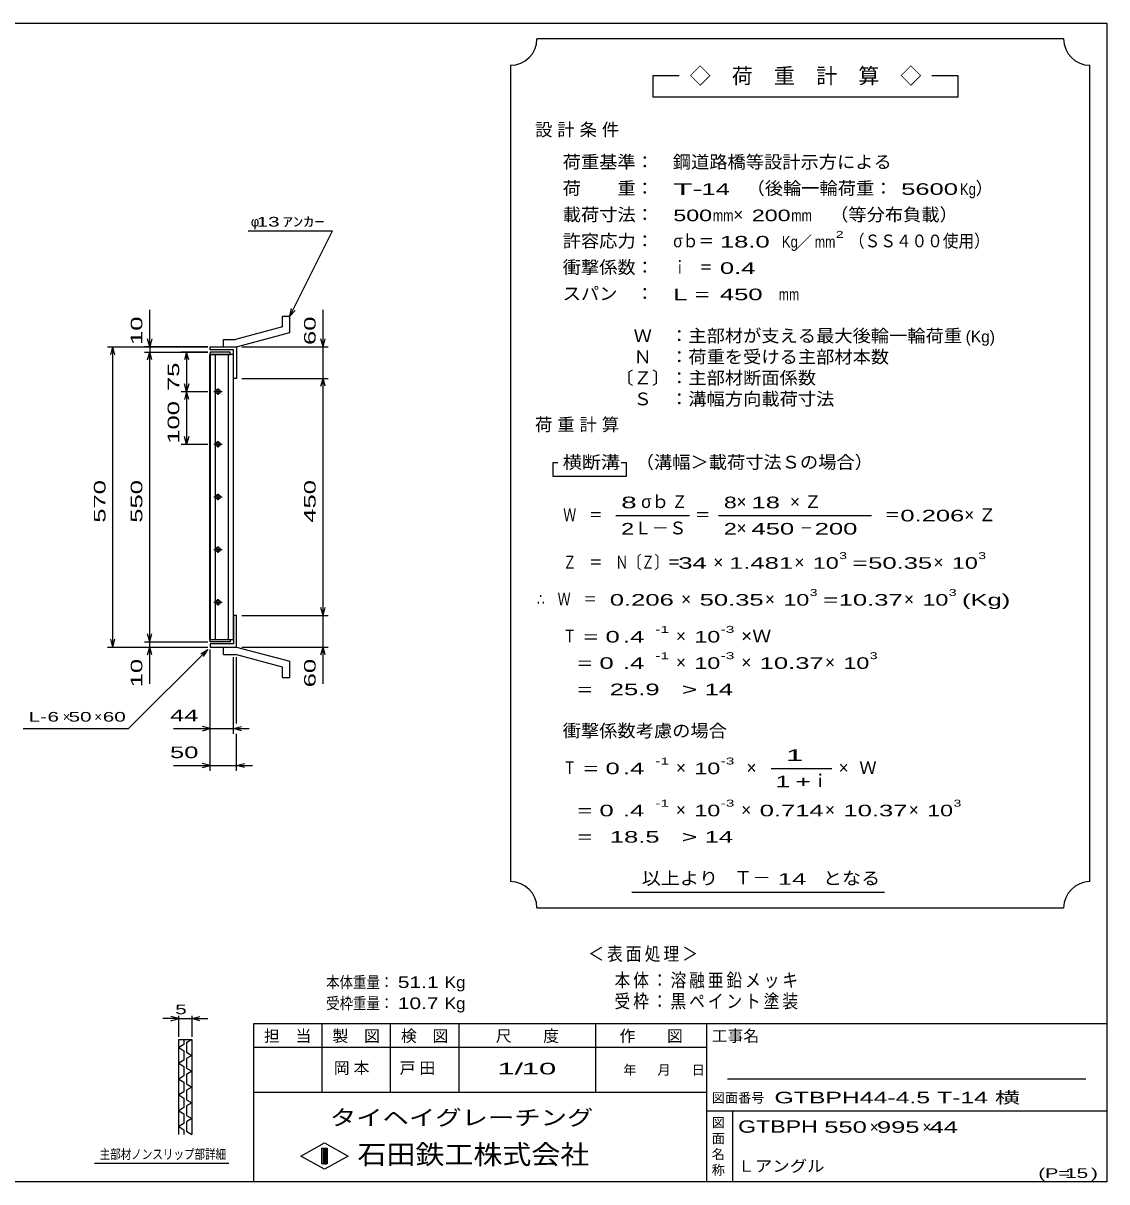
# Model space of a CAD drawing. Units: millimetres, scale not verified. Extents: x -1820 to 1731, y -1282 to 1054.
# Drawn here: x -326 to 1731, y -1146 to 1054 of the extents above; entities that cross this region are included whole.
import ezdxf
from ezdxf.enums import TextEntityAlignment as Align

# ---------------------------------------------------------------- set-up
doc = ezdxf.new("R2010")
doc.units = ezdxf.units.MM
doc.header["$LTSCALE"] = 10
for name, color, linetype, lineweight in [('0_2', 150, 'Continuous', 25), ('16', 3, 'Continuous', 25), ('19', 6, 'Continuous', 25), ('22', 4, 'Continuous', 25), ('24', 2, 'Continuous', 25), ('32', 4, 'Continuous', 25)]:
    doc.layers.add(name, color=color, linetype=linetype, lineweight=lineweight)
doc.styles.add('ベクトル', font='')
doc.styles.get('ベクトル').set_extended_font_data('ベクトル')

msp = doc.modelspace()

# ---------------------------------------------------------------- linework, layer by layer
at = {"layer": '0_2'}
for p, q in [((-1729, 1053.5), (1731, 1053.5)), ((1731, 1053.5), (1731, -1146.5)), ((1731, -846.5), (111, -846.5)), ((111, -846.5), (111, -1146.5)), ((241, -846.5), (241, -976.5)), ((371, -976.5), (371, -846.5)), ((501, -846.5), (501, -976.5)), ((761, -976.5), (761, -846.5)), ((971, -846.5), (971, -1146.5)), ((971, -891.5), (111, -891.5)), ((1691, -951.5), (1011, -951.5)), ((111, -976.5), (971, -976.5)), ((971, -1011.5), (1731, -1011.5)), ((1021, -1146.5), (1021, -1011.5)), ((201, -1097.5), (246, -1072.5)), ((246, -1072.5), (291, -1097.5)), ((246, -1122.5), (201, -1097.5)), ((241, -1082.5), (251, -1082.5)), ((241, -1112.5), (241, -1082.5)), ((241, -1082.5), (243, -1082.5)), ((243, -1082.5), (243, -1112.5)), ((245, -1112.5), (245, -1082.5)), ((245, -1082.5), (247, -1082.5)), ((291, -1097.5), (246, -1122.5)), ((247, -1082.5), (247, -1112.5)), ((249, -1112.5), (249, -1082.5)), ((249, -1082.5), (251, -1082.5)), ((251, -1082.5), (251, -1112.5)), ((251, -1082.5), (251, -1112.5)), ((251, -1112.5), (241, -1112.5)), ((243, -1112.5), (245, -1112.5)), ((247, -1112.5), (249, -1112.5)), ((1731, -1146.5), (-1729, -1146.5))]:
    msp.add_line(p, q, dxfattribs=at)
at = {"layer": '16'}
for p, q in [((28.3, -116.5), (28.3, 424.5)), ((28.3, 424.5), (29, 424.5)), ((67, 429), (29, 429)), ((29, 429), (29, 424.5)), ((29, 424.5), (67, 424.5)), ((29, 424.5), (29, -116.5)), ((73, 424.5), (29, 424.5)), ((38.5, 424.5), (38.5, -116.5)), ((63.5, -116.5), (63.5, 424.5)), ((67, 424.5), (67, 429)), ((73, -116.5), (73, 424.5)), ((35.5, 354), (51.5, 354)), ((45.5, 357), (41.5, 357)), ((43.5, 360), (43.5, 348)), ((41.5, 351), (45.5, 351)), ((35.5, 254), (51.5, 254)), ((45.5, 257), (41.5, 257)), ((41.5, 251), (45.5, 251)), ((43.5, 260), (43.5, 248)), ((35.5, 154), (51.5, 154)), ((45.5, 157), (41.5, 157)), ((43.5, 160), (43.5, 148)), ((41.5, 151), (45.5, 151)), ((35.5, 54), (51.5, 54)), ((45.5, 57), (41.5, 57)), ((41.5, 51), (45.5, 51)), ((43.5, 60), (43.5, 48)), ((45.5, -43), (41.5, -43)), ((43.5, -40), (43.5, -52)), ((35.5, -46), (51.5, -46)), ((41.5, -49), (45.5, -49)), ((29, -116.5), (28.3, -116.5)), ((29, -116.5), (67, -116.5)), ((29, -121), (29, -116.5)), ((29, -116.5), (73, -116.5)), ((67, -121), (29, -121)), ((67, -116.5), (67, -121))]:
    msp.add_line(p, q, dxfattribs=at)
for centre, radius, start, end in [((41.5, 354), 3, 90, 270), ((43.5, 354), 4, 46.6, 133.4), ((45.5, 354), 3, 270, 90), ((43.5, 354), 4, 226.6, 313.4), ((41.5, 254), 3, 90, 270), ((43.5, 254), 4, 46.6, 133.4), ((43.5, 254), 4, 226.6, 313.4), ((45.5, 254), 3, 270, 90), ((41.5, 154), 3, 90, 270), ((43.5, 154), 4, 46.6, 133.4), ((45.5, 154), 3, 270, 90), ((43.5, 154), 4, 226.6, 313.4), ((41.5, 54), 3, 90, 270), ((43.5, 54), 4, 46.6, 133.4), ((43.5, 54), 4, 226.6, 313.4), ((45.5, 54), 3, 270, 90), ((41.5, -46), 3, 90, 270), ((43.5, -46), 4, 46.6, 133.4), ((45.5, -46), 3, 270, 90), ((43.5, -46), 4, 226.6, 313.4)]:
    msp.add_arc(centre, radius, start, end, dxfattribs=at)
at = {"layer": '19'}
for p, q in [((166, 497), (180, 497)), ((166, 477), (166, 497)), ((180, 466), (180, 497)), ((166, 477), (77, 453)), ((79, 439), (180, 466)), ((54, 453), (77, 453)), ((54, 439), (54, 453)), ((29, 433), (29, 439)), ((29, 439), (78, 439)), ((73, 433), (29, 433)), ((54, 439), (79, 439)), ((73, 379), (73, 433)), ((78, 439), (79, 438)), ((79, 438), (79, 379)), ((79, 379), (73, 379)), ((79, -71), (73, -71)), ((73, -71), (73, -125)), ((79, -130), (79, -71)), ((29, -125), (29, -131)), ((73, -125), (29, -125)), ((29, -131), (78, -131)), ((54, -131), (79, -131)), ((54, -145), (54, -131)), ((78, -131), (79, -130)), ((79, -131), (180, -158)), ((54, -145), (77, -145)), ((166, -169), (77, -145)), ((166, -189), (166, -169)), ((180, -189), (180, -158)), ((166, -189), (180, -189))]:
    msp.add_line(p, q, dxfattribs=at)
at = {"layer": '22'}
for p, q in [((101, 659), (261, 659)), ((180, 497), (261, 659)), ((-86, 439), (-86, 509)), ((180, 497), (183, 511.6)), ((180, 497), (190, 508)), ((243, 439), (243, 509)), ((-86, 439), (-90, 454)), ((-82, 454), (-86, 439)), ((243, 439), (239, 454)), ((243, 439), (247, 454)), ((-166, 439), (24, 439)), ((-160, 424), (-156, 439)), ((-152, 424), (-156, 439)), ((-156, -131), (-156, 439)), ((24, 439), (-96, 439)), ((-96, 429), (24, 429)), ((-90, 414), (-86, 429)), ((-86, 439), (-86, 429)), ((-82, 414), (-86, 429)), ((-86, -121), (-86, 429)), ((24, 429), (-26, 429)), ((-16, 429), (-20, 414)), ((-12, 414), (-16, 429)), ((-16, 429), (-16, 354)), ((89, 439), (253, 439)), ((243, 379), (243, 439)), ((89, 379), (253, 379)), ((239, 364), (243, 379)), ((247, 364), (243, 379)), ((243, -71), (243, 379)), ((-26, 354), (24, 354)), ((-16, 354), (-20, 369)), ((-16, 354), (-20, 339)), ((-12, 369), (-16, 354)), ((-12, 339), (-16, 354)), ((-16, 354), (-16, 254)), ((-16, 254), (-20, 269)), ((-12, 269), (-16, 254)), ((-26, 254), (24, 254)), ((243, -71), (239, -56)), ((243, -71), (247, -56)), ((89, -71), (253, -71)), ((243, -131), (243, -71)), ((-86, -121), (-90, -106)), ((-86, -121), (-82, -106)), ((-166, -131), (24, -131)), ((-156, -131), (-160, -116)), ((-156, -131), (-152, -116)), ((-96, -121), (24, -121)), ((-96, -131), (24, -131)), ((-90, -146), (-86, -131)), ((-86, -131), (-86, -121)), ((-82, -146), (-86, -131)), ((-86, -201), (-86, -131)), ((89, -131), (253, -131)), ((239, -146), (243, -131)), ((247, -146), (243, -131)), ((243, -201), (243, -131)), ((-126, -286), (24, -136)), ((11, -144), (24, -136)), ((16, -149), (24, -136)), ((29, -296), (29, -136)), ((29, -366), (29, -136)), ((73, -296), (73, -150)), ((79, -276), (79, -150)), ((-326, -286), (-126, -286)), ((-41, -286), (29, -286)), ((29, -286), (14, -282)), ((14, -290), (29, -286)), ((29, -286), (73, -286)), ((73, -286), (88, -282)), ((88, -290), (73, -286)), ((73, -286), (103, -286)), ((79, -366), (79, -296)), ((29, -356), (14, -352)), ((79, -356), (94, -352)), ((-41, -356), (29, -356)), ((14, -360), (29, -356)), ((29, -356), (79, -356)), ((94, -360), (79, -356)), ((79, -356), (109, -356))]:
    msp.add_line(p, q, dxfattribs=at)
at = {"layer": '24', "color": 4}
for p, q in [((1649, 1023.5), (649, 1023.5)), ((599, 973.5), (599, -576.5)), ((1699, -576.5), (1699, 973.5)), ((919, 953.5), (869, 953.5)), ((869, 953.5), (869, 913.5)), ((1449, 953.5), (1399, 953.5)), ((1449, 913.5), (1449, 953.5)), ((869, 913.5), (1449, 913.5)), ((689, 218.5), (679, 218.5)), ((679, 218.5), (679, 193.5)), ((819, 218.5), (809, 218.5)), ((819, 193.5), (819, 218.5)), ((679, 193.5), (819, 193.5)), ((799, 118.5), (939, 118.5)), ((994, 118.5), (1284, 118.5)), ((1094, -361.5), (1209, -361.5)), ((829, -596.5), (1309, -596.5)), ((649, -626.5), (1649, -626.5))]:
    msp.add_line(p, q, dxfattribs=at)
for centre, start, end in [((599, 1023.5), 270, 0), ((1699, 1023.5), 180, 270), ((599, -626.5), 0, 90), ((1699, -626.5), 90, 180)]:
    msp.add_arc(centre, 50, start, end, dxfattribs=at)
at = {"layer": '32'}
for p, q in [((-31, -836.5), (-46, -832.5)), ((-31, -871.5), (-31, -831.5)), ((-6, -831.5), (-6, -871.5)), ((-6, -836.5), (9, -832.5)), ((-31, -836.5), (-61, -836.5)), ((-46, -840.5), (-31, -836.5)), ((-31, -836.5), (-6, -836.5)), ((9, -840.5), (-6, -836.5)), ((-6, -836.5), (24, -836.5)), ((-31, -876.5), (-6, -876.5)), ((-31, -1056.5), (-31, -876.5)), ((-21, -876.5), (-21, -885.5)), ((-6, -876.5), (-16, -882.5)), ((-6, -876.5), (-6, -1056.5)), ((-21, -885.5), (-31, -891.5)), ((-31, -891.5), (-21, -897.5)), ((-21, -897.5), (-21, -915.5)), ((-16, -882.5), (-16, -900.5)), ((-16, -900.5), (-6, -906.5)), ((-21, -915.5), (-31, -921.5)), ((-31, -921.5), (-21, -927.5)), ((-6, -906.5), (-16, -912.5)), ((-16, -912.5), (-16, -930.5)), ((-21, -945.5), (-31, -951.5)), ((-21, -927.5), (-21, -945.5)), ((-16, -930.5), (-6, -936.5)), ((-6, -936.5), (-16, -942.5)), ((-16, -942.5), (-16, -960.5)), ((-31, -951.5), (-21, -957.5)), ((-21, -957.5), (-21, -975.5)), ((-16, -960.5), (-6, -966.5)), ((-6, -966.5), (-16, -972.5)), ((-21, -975.5), (-31, -981.5)), ((-31, -981.5), (-21, -987.5)), ((-21, -987.5), (-21, -1005.5)), ((-16, -972.5), (-16, -990.5)), ((-21, -1005.5), (-31, -1011.5)), ((-31, -1011.5), (-21, -1017.5)), ((-16, -990.5), (-6, -996.5)), ((-6, -996.5), (-16, -1002.5)), ((-16, -1002.5), (-16, -1020.5)), ((-21, -1017.5), (-21, -1035.5)), ((-16, -1020.5), (-6, -1026.5)), ((-6, -1026.5), (-16, -1032.5)), ((-16, -1032.5), (-16, -1050.5)), ((-21, -1035.5), (-31, -1041.5)), ((-31, -1041.5), (-21, -1047.5)), ((-21, -1047.5), (-21, -1056.5)), ((-16, -1050.5), (-6, -1056.5)), ((64, -1111.5), (-191, -1111.5))]:
    msp.add_line(p, q, dxfattribs=at)

# ---------------------------------------------------------------- texts
at = {"layer": '0_2', "style": 'ベクトル'}
for s, height, p in [('担\u3000当', 21.99, (131, -869.5)), ('製\u3000図', 21.99, (261, -869.5)), ('検\u3000図', 21.99, (391, -869.5)), ('尺\u3000\u3000度', 21.99, (571, -869.5)), ('作\u3000\u3000図', 21.99, (806, -869.5)), ('工事名', 21.99, (981, -869.5)), ('年', 18.3, (813, -934)), ('月', 18.3, (878, -934)), ('日', 18.3, (943, -934)), ('図面番号', 18.33, (981, -987)), ('図', 18.3, (981, -1034)), ('面', 18.3, (981, -1064)), ('名', 18.3, (981, -1094)), ('称', 18.3, (981, -1124))]:
    msp.add_text(s, height=height, dxfattribs=at).set_placement(p, align=Align.MIDDLE_LEFT)
at = {"layer": '0_2', "color": 222, "style": 'ベクトル'}
for s, height, width, p in [('タイヘイグレーチング', 29.33, 1.25, (256, -1024.5)), ('石田鉄工株式会社', 36.66, 1.1, (308.5, -1094.5))]:
    msp.add_text(s, height=height, dxfattribs=dict(at, width=width)).set_placement(p, align=Align.MIDDLE_LEFT)
at = {"layer": '22', "color": 2, "style": 'ベクトル'}
for s, height, width, p in [(' 13 ', 18.33, 1.6, (106, 676.5)), ('ｱﾝｶｰ', 18.33, 1.6, (166, 676.5)), ('L-', 18.33, 1.6, (-316, -263.5)), (' 6 ', 18.33, 1.6, (-291, -263.5)), (' 50 ', 18.33, 1.6, (-251, -263.5)), (' 60 ', 18.33, 1.6, (-186, -263.5)), (' 44 ', 21.99, 1.65, (-61, -261)), (' 50 ', 21.99, 1.65, (-61, -331)), ('本体重量：', 21.99, 0.85, (249, -767.5)), (' 51.1', 21.99, 1.35, (374, -767.5)), ('Kg', 21.99, 1.1, (474, -767.5)), ('受枠重量：', 21.99, 0.85, (249, -807.5)), (' 10.7', 21.99, 1.35, (374, -807.5)), ('Kg', 21.99, 1.1, (474, -807.5)), ('1/', 21.99, 2, (574, -931.5)), (' 10 ', 21.99, 2, (604, -931.5)), ('GTBPH44-4.5 T-14 横       ', 21.99, 1.6, (1100, -986.5)), ('GTBPH', 23.46, 1.4, (1031, -1041.5)), (' 550 ', 21.99, 1.65, (1181, -1042.5)), (' 995 ', 21.99, 1.65, (1281, -1042.5)), (' 44 ', 21.99, 1.65, (1381, -1042.5)), ('Ｌアングル', 21.99, 1.1, (1030, -1116.5)), ('(P=', 18.33, 1.55, (1601, -1130)), (' 15 ', 18.33, 1.6, (1641, -1130)), (')', 18.3, 1.6, (1701, -1130))]:
    msp.add_text(s, height=height, dxfattribs=dict(at, width=width)).set_placement(p, align=Align.MIDDLE_LEFT)
for s, height, p in [('φ', 18.3, (106, 676.5)), ('×', 18.3, (-251, -263.5)), ('×', 18.3, (-191, -263.5)), ('×', 22, (1281, -1042.5)), ('×', 22, (1381, -1042.5))]:
    msp.add_text(s, height=height, dxfattribs=at).set_placement(p, align=Align.MIDDLE_LEFT)
at = {"layer": '22', "color": 2, "style": 'ベクトル', "width": 1.65}
for s, p in [(' 10 ', (-111, 429)), (' 60 ', (218, 429)), (' 75 ', (-41, 341.5)), (' 100 ', (-41, 241.5)), (' 570 ', (-181, 91.5)), (' 550 ', (-111, 91.5)), (' 450 ', (218, 91.5)), (' 10 ', (-111, -221)), (' 60 ', (218, -221))]:
    msp.add_text(s, height=21.99, rotation=90, dxfattribs=at).set_placement(p, align=Align.MIDDLE_LEFT)
at = {"layer": '22', "color": 2, "attachment_point": 4, "style": 'ベクトル'}
for s, insert, char_height in [('\\T1.2;\\W0.85;＜表面処理＞', (746.5, -715), 25.66), ('\\T1.19;\\W0.85;本体：溶融亜鉛メッキ', (796.5, -765), 25.66), ('\\T1.19;\\W0.85;受枠：黒ペイント塗装', (796.5, -805), 25.66), ('\\T1.25;岡本\u3000', (263.5, -931.5), 21.99), ('\\T1.25;戸田\u3000', (388.5, -931.5), 21.99)]:
    msp.add_mtext(s, dxfattribs=dict(at, insert=insert, char_height=char_height))
at = {"layer": '24', "style": 'ベクトル'}
for s, height, p in [('◇\u3000荷\u3000重\u3000計\u3000算\u3000◇', 29.33, (939, 953.5)), ('）', 24.2, (1482, 740)), ('×', 24.2, (1022, 690)), ('／', 22, (1141.5, 638.5)), ('(Kg)', 21.99, (1463, 458.5)), ('σｂ', 24.19, (847, 145)), ('×', 24.2, (1028, 145)), ('Ｌ－Ｓ', 24.19, (834, 95)), ('×', 24.2, (1028, 95)), ('×', 24.2, (984, 30)), ('×', 24.2, (1138, 30)), ('×', 24.2, (1402, 30)), ('×', 24.2, (923, -40)), ('×', 24.2, (1082, -40)), ('×', 24.2, (1346, -40)), ('×', 24.2, (913, -110)), ('×', 24.2, (913, -160)), ('×', 24.2, (1037, -160)), ('×', 24.2, (1196, -160)), ('Ｗ', 24.2, (1261, -360)), ('×', 24.2, (913, -360)), ('×', 24.2, (1047, -360)), ('ｉ', 24.2, (1170.5, -385)), ('×', 24.2, (1222, -360)), ('×', 24.2, (913, -440)), ('×', 24.2, (1037, -440)), ('×', 24.2, (1196, -440)), ('×', 24.2, (1355, -440)), ('Ｔ－', 25.66, (1023, -569))]:
    msp.add_text(s, height=height, dxfattribs=at).set_placement(p, align=Align.MIDDLE_LEFT)
for s, height, width, p in [('荷重基準：\u3000', 24.19, 1.05, (698, 790)), ('鋼道路橋等設計示方による', 24.19, 1.05, (907, 790)), ('荷\u3000\u3000重：\u3000', 24.19, 1.05, (698, 740)), ('T-', 21.99, 2, (908, 738.5)), (' 14 ', 21.99, 1.65, (948, 738.5)), ('（後輪一輪荷重：', 24.19, 1.05, (1047, 740)), (' 5600', 21.99, 1.65, (1327, 738.5)), ('Kg', 21.99, 0.85, (1452, 738.5)), ('載荷寸法：\u3000', 24.19, 1.05, (698, 690)), ('\u3000（等分布負載）', 24.19, 1.05, (1171, 690)), ('500', 21.99, 1.5, (908, 688.5)), ('mm', 21.99, 0.8, (983, 688.5)), ('200', 21.99, 1.5, (1057, 688.5)), ('mm', 21.99, 0.8, (1132, 688.5)), ('許容応力：\u3000', 24.19, 1.05, (698, 640)), ('σｂ＝', 24.19, 0.9, (908, 640)), (' 18.0', 21.99, 1.65, (983, 638.5)), ('Kg', 21.99, 0.85, (1114, 638.5)), ('mm', 21.99, 0.8, (1176.5, 638.5)), ('2', 13.2, 1.5, (1216.5, 652.5)), ('（ＳＳ４００使用）', 24.19, 0.9, (1241.5, 640)), ('衝撃係数：\u3000', 24.19, 1.05, (698, 590)), ('ｉ\u3000＝', 24.19, 0.75, (908, 590)), (' 0.4', 21.99, 1.65, (983, 588.5)), ('スパン\u3000：\u3000', 24.19, 1.05, (698, 540)), ('L =', 21.99, 1.65, (908, 538.5)), (' 450 ', 21.99, 1.65, (983, 538.5)), ('mm', 21.99, 0.8, (1108, 538.5)), ('\u3000Ｗ\u3000：主部材が支える最大後輪一輪荷重', 24.19, 1.05, (798, 460)), ('\u3000Ｎ\u3000：荷重を受ける主部材本数', 24.19, 1.05, (798, 420)), ('〔Ｚ〕：主部材断面係数', 24.19, 1.05, (798, 380)), ('\u3000Ｓ\u3000：溝幅方向載荷寸法', 24.19, 1.05, (798, 340)), ('横断溝', 24.19, 1.1, (698, 220)), ('\u3000（溝幅＞載荷寸法Ｓの場合）', 24.19, 1.05, (802, 220)), ('8', 22, 1.8, (809, 143.5)), ('Ｚ', 24.2, 0.9, (905, 145)), ('8', 22, 1.5, (1004, 143.5)), (' 18 ', 21.99, 1.65, (1043, 143.5)), ('Ｗ\u3000＝', 24.19, 0.75, (699, 120)), ('＝', 24.2, 0.9, (949, 120)), ('＝', 24.2, 0.9, (1309, 120)), ('0.206', 21.99, 1.65, (1339, 118.5)), ('2', 22, 1.5, (809, 93.5)), ('2', 22, 1.5, (1004, 93.5)), (' 450 ', 21.99, 1.65, (1043, 93.5)), ('－', 24.2, 0.75, (1148, 95)), (' 200 ', 21.99, 1.65, (1163, 93.5)), ('Ｚ\u3000＝\u3000Ｎ〔Ｚ〕＝', 24.19, 0.75, (699, 30)), ('3', 13.2, 1.5, (1223, 42.5)), ('3', 13.2, 1.5, (1487, 42.5)), (' 34 ', 21.99, 1.65, (904, 28.5)), ('1.481', 21.99, 1.65, (1014, 28.5)), ('10', 21.99, 1.5, (1173, 28.5)), ('=', 22, 1.7, (1248, 28.5)), ('50.35', 21.99, 1.65, (1278, 28.5)), ('10', 21.99, 1.5, (1437, 28.5)), ('3', 13.2, 1.5, (1167, -27.5)), ('3', 13.2, 1.5, (1431, -27.5)), ('∴\u3000Ｗ\u3000＝', 24.19, 0.75, (649, -40)), (' 0.206', 21.99, 1.65, (774, -41.5)), ('50.35', 21.99, 1.65, (958, -41.5)), ('10', 21.99, 1.5, (1117, -41.5)), ('=', 22, 1.7, (1192, -41.5)), ('10.37', 21.99, 1.65, (1222, -41.5)), ('10', 21.99, 1.5, (1381, -41.5)), ('(Kg)', 21.99, 1.65, (1456, -41.5)), ('Ｔ', 24.2, 0.75, (699, -110)), (' = 0', 21.99, 1.65, (724, -111.5)), (' .4 ', 21.99, 1.65, (799, -111.5)), ('-1', 13.2, 1.65, (874, -97.5)), ('10', 21.99, 1.5, (948, -111.5)), ('-3', 13.2, 1.65, (998, -97.5)), ('×Ｗ', 24.19, 1.1, (1037, -110)), ('  = 0', 21.99, 1.65, (699, -161.5)), (' .4 ', 21.99, 1.65, (799, -161.5)), ('-1', 13.2, 1.65, (874, -147.5)), ('10', 21.99, 1.5, (948, -161.5)), ('-3', 13.2, 1.65, (998, -147.5)), ('10.37', 21.99, 1.65, (1072, -161.5)), ('10', 21.99, 1.5, (1231, -161.5)), ('3', 13.2, 1.5, (1281, -147.5)), ('  =', 21.99, 1.65, (699, -211.5)), (' 25.9', 21.99, 1.65, (774, -211.5)), ('>', 22, 1.7, (924, -211.5)), (' 14 ', 21.99, 1.65, (954, -211.5)), ('衝撃係数考慮の場合', 24.19, 1.05, (698, -290)), ('Ｔ', 24.2, 0.75, (699, -360)), (' = 0', 21.99, 1.65, (724, -361.5)), (' .4 ', 21.99, 1.65, (799, -361.5)), ('-1', 13.2, 1.65, (874, -347.5)), ('10', 21.99, 1.5, (948, -361.5)), ('-3', 13.2, 1.65, (998, -347.5)), ('  = 0', 21.99, 1.65, (699, -441.5)), (' .4 ', 21.99, 1.65, (799, -441.5)), ('-1', 13.2, 1.65, (874, -427.5)), ('10', 21.99, 1.5, (948, -441.5)), ('-3', 13.2, 1.65, (998, -427.5)), ('0.714', 21.99, 1.65, (1072, -441.5)), ('10.37', 21.99, 1.65, (1231, -441.5)), ('10', 21.99, 1.5, (1390, -441.5)), ('3', 13.2, 1.5, (1440, -427.5)), (' 18.5', 21.99, 1.65, (774, -491.5)), ('>', 22, 1.7, (924, -491.5)), (' 14 ', 21.99, 1.65, (954, -491.5)), ('  =', 21.99, 1.65, (699, -491.5)), ('以上より\u3000', 24.19, 1.1, (848, -570)), (' 14 ', 21.99, 1.65, (1093, -571.5)), ('となる', 24.19, 1.1, (1192, -570))]:
    msp.add_text(s, height=height, dxfattribs=dict(at, width=width)).set_placement(p, align=Align.MIDDLE_LEFT)
at = {"layer": '24', "attachment_point": 4, "style": 'ベクトル'}
for s, insert, char_height in [('\\T1.28;設計条件', (645.5, 850), 24.19), ('\\T1.28;荷重計算', (645.5, 290), 24.19), ('\\T1.42;×Ｚ', (1129.5, 145), 24.19), ('\\T1.42;×Ｚ', (1460.5, 120), 24.19), ('\\T1.25;\\W2;\\~1\\~', (1101.5, -336.5), 21.99), ('\\T1.33;\\W1.75;1+', (1101.5, -386.5), 21.99)]:
    msp.add_mtext(s, dxfattribs=dict(at, insert=insert, char_height=char_height))
at = {"layer": '32', "color": 2, "style": 'ベクトル'}
for s, width, p in [(' 5 ', 1.6, (-48.5, -819)), ('主部材ノンスリップ部詳細', 0.8, (-181, -1094))]:
    msp.add_text(s, height=18.33, dxfattribs=dict(at, width=width)).set_placement(p, align=Align.MIDDLE_LEFT)

doc.saveas('drawing.dxf')
